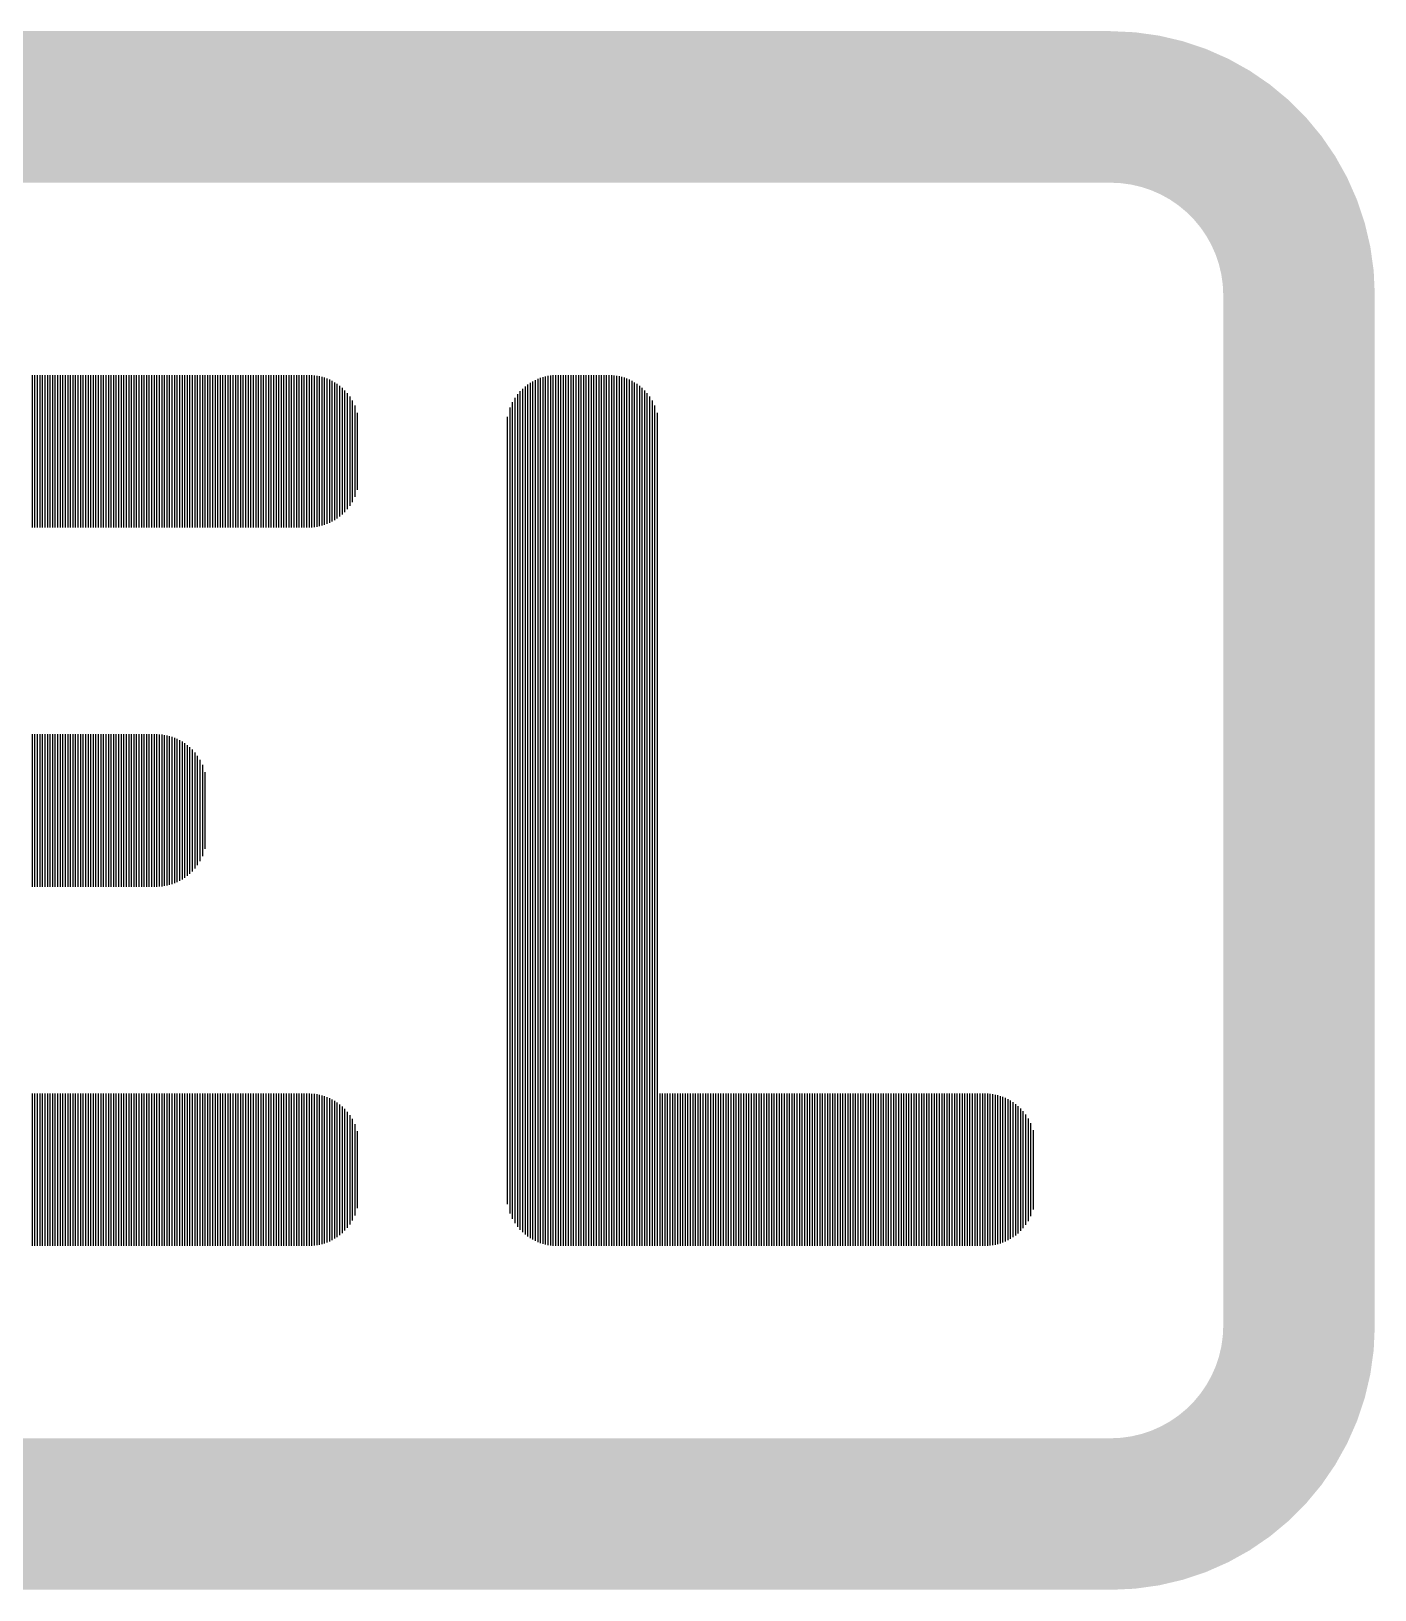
# Model space of a CAD drawing. Extents: x 4.9 to 38.9, y -1.1 to 21.9.
# Drawn here: x 23.801 to 24.421, y 12.755 to 13.475 of the extents above; entities that cross this region are included whole.
import ezdxf

# ---------------------------------------------------------------- set-up
doc = ezdxf.new("R2010")
doc.units = 0
doc.layers.get('0').update_dxf_attribs({"linetype": 'CONTINUOUS'})

msp = doc.modelspace()

# ---------------------------------------------------------------- linework, layer by layer
at = {"linetype": 'CONTINUOUS'}
for p, q in [((23.8013, 13.24531), (23.8013, 13.31571)), ((23.80247, 13.24531), (23.80247, 13.31571)), ((23.80364, 13.24531), (23.80364, 13.31571)), ((23.80482, 13.24531), (23.80482, 13.31571)), ((23.80599, 13.24531), (23.80599, 13.31571)), ((23.80716, 13.24531), (23.80716, 13.31571)), ((23.80834, 13.24531), (23.80834, 13.31571)), ((23.80951, 13.24531), (23.80951, 13.31571)), ((23.81068, 13.24531), (23.81068, 13.31571)), ((23.81186, 13.24531), (23.81186, 13.31571)), ((23.81303, 13.24531), (23.81303, 13.31571)), ((23.8142, 13.24531), (23.8142, 13.31571)), ((23.81538, 13.24531), (23.81538, 13.31571)), ((23.81655, 13.24531), (23.81655, 13.31571)), ((23.81772, 13.24531), (23.81772, 13.31571)), ((23.8189, 13.24531), (23.8189, 13.31571)), ((23.82007, 13.24531), (23.82007, 13.31571)), ((23.82124, 13.24531), (23.82124, 13.31571)), ((23.82242, 13.24531), (23.82242, 13.31571)), ((23.82359, 13.24531), (23.82359, 13.31571)), ((23.82476, 13.24531), (23.82476, 13.31571)), ((23.82594, 13.24531), (23.82594, 13.31571)), ((23.82711, 13.24531), (23.82711, 13.31571)), ((23.82829, 13.24531), (23.82829, 13.31571)), ((23.82946, 13.24531), (23.82946, 13.31571)), ((23.83063, 13.24531), (23.83063, 13.31571)), ((23.83181, 13.24531), (23.83181, 13.31571)), ((23.83298, 13.24531), (23.83298, 13.31571)), ((23.83415, 13.24531), (23.83415, 13.31571)), ((23.83533, 13.24531), (23.83533, 13.31571)), ((23.8365, 13.24531), (23.8365, 13.31571)), ((23.83767, 13.24531), (23.83767, 13.31571)), ((23.83885, 13.24531), (23.83885, 13.31571)), ((23.84002, 13.24531), (23.84002, 13.31571)), ((23.84119, 13.24531), (23.84119, 13.31571)), ((23.84237, 13.24531), (23.84237, 13.31571)), ((23.84354, 13.24531), (23.84354, 13.31571)), ((23.84471, 13.24531), (23.84471, 13.31571)), ((23.84589, 13.24531), (23.84589, 13.31571)), ((23.84706, 13.24531), (23.84706, 13.31571)), ((23.84823, 13.24531), (23.84823, 13.31571)), ((23.84941, 13.24531), (23.84941, 13.31571)), ((23.85058, 13.24531), (23.85058, 13.31571)), ((23.85175, 13.24531), (23.85175, 13.31571)), ((23.85293, 13.24531), (23.85293, 13.31571)), ((23.8541, 13.24531), (23.8541, 13.31571)), ((23.85527, 13.24531), (23.85527, 13.31571)), ((23.85645, 13.24531), (23.85645, 13.31571)), ((23.85762, 13.24531), (23.85762, 13.31571)), ((23.85879, 13.24531), (23.85879, 13.31571)), ((23.85997, 13.24531), (23.85997, 13.31571)), ((23.86114, 13.24531), (23.86114, 13.31571)), ((23.86232, 13.24531), (23.86232, 13.31571)), ((23.86349, 13.24531), (23.86349, 13.31571)), ((23.86466, 13.24531), (23.86466, 13.31571)), ((23.86584, 13.24531), (23.86584, 13.31571)), ((23.86701, 13.24531), (23.86701, 13.31571)), ((23.86818, 13.24531), (23.86818, 13.31571)), ((23.86936, 13.24531), (23.86936, 13.31571)), ((23.87053, 13.24531), (23.87053, 13.31571)), ((23.8717, 13.24531), (23.8717, 13.31571)), ((23.87288, 13.24531), (23.87288, 13.31571)), ((23.87405, 13.24531), (23.87405, 13.31571)), ((23.87522, 13.24531), (23.87522, 13.31571)), ((23.8764, 13.24531), (23.8764, 13.31571)), ((23.87757, 13.24531), (23.87757, 13.31571)), ((23.87874, 13.24531), (23.87874, 13.31571)), ((23.87992, 13.24531), (23.87992, 13.31571)), ((23.88109, 13.24531), (23.88109, 13.31571)), ((23.88226, 13.24531), (23.88226, 13.31571)), ((23.88344, 13.24531), (23.88344, 13.31571)), ((23.88461, 13.24531), (23.88461, 13.31571)), ((23.88578, 13.24531), (23.88578, 13.31571)), ((23.88696, 13.24531), (23.88696, 13.31571)), ((23.88813, 13.24531), (23.88813, 13.31571)), ((23.8893, 13.24531), (23.8893, 13.31571)), ((23.89048, 13.24531), (23.89048, 13.31571)), ((23.89165, 13.24531), (23.89165, 13.31571)), ((23.89282, 13.24531), (23.89282, 13.31571)), ((23.894, 13.24531), (23.894, 13.31571)), ((23.89517, 13.24531), (23.89517, 13.31571)), ((23.89635, 13.24531), (23.89635, 13.31571)), ((23.89752, 13.24531), (23.89752, 13.31571)), ((23.89869, 13.24531), (23.89869, 13.31571)), ((23.89987, 13.24531), (23.89987, 13.31571)), ((23.90104, 13.24531), (23.90104, 13.31571)), ((23.90221, 13.24531), (23.90221, 13.31571)), ((23.90339, 13.24531), (23.90339, 13.31571)), ((23.90456, 13.24531), (23.90456, 13.31571)), ((23.90573, 13.24531), (23.90573, 13.31571)), ((23.90691, 13.24531), (23.90691, 13.31571)), ((23.90808, 13.24531), (23.90808, 13.31571)), ((23.90925, 13.24531), (23.90925, 13.31571)), ((23.91043, 13.24531), (23.91043, 13.31571)), ((23.9116, 13.24531), (23.9116, 13.31571)), ((23.91277, 13.24531), (23.91277, 13.31571)), ((23.91395, 13.24531), (23.91395, 13.31571)), ((23.91512, 13.24531), (23.91512, 13.31571)), ((23.91629, 13.24531), (23.91629, 13.31571)), ((23.91747, 13.24531), (23.91747, 13.31571)), ((23.91864, 13.24531), (23.91864, 13.31571)), ((23.91981, 13.24531), (23.91981, 13.31571)), ((23.92099, 13.24531), (23.92099, 13.31571)), ((23.92216, 13.24531), (23.92216, 13.31571)), ((23.92333, 13.24531), (23.92333, 13.31571)), ((23.92451, 13.24531), (23.92451, 13.31571)), ((23.92568, 13.24531), (23.92568, 13.31571)), ((23.92685, 13.24531), (23.92685, 13.31571)), ((23.92803, 13.24531), (23.92803, 13.31571)), ((23.9292, 13.24531), (23.9292, 13.31571)), ((23.93038, 13.24536), (23.93038, 13.31566)), ((23.93155, 13.24547), (23.93155, 13.31555)), ((23.93272, 13.24563), (23.93272, 13.31539)), ((23.9339, 13.24586), (23.9339, 13.31516)), ((23.93507, 13.24616), (23.93507, 13.31487)), ((23.93624, 13.24651), (23.93624, 13.31451)), ((23.93742, 13.24694), (23.93742, 13.31408)), ((23.93859, 13.24744), (23.93859, 13.31358)), ((23.93976, 13.24802), (23.93976, 13.31301)), ((24.03364, 12.91572), (24.03364, 13.31339)), ((24.03481, 12.91519), (24.03481, 13.31392)), ((24.03599, 12.91474), (24.03599, 13.31437)), ((24.03716, 12.91436), (24.03716, 13.31475)), ((24.03833, 12.91405), (24.03833, 13.31506)), ((24.03951, 12.9138), (24.03951, 13.31531)), ((24.04068, 12.91361), (24.04068, 13.3155)), ((24.04185, 12.91348), (24.04185, 13.31563)), ((24.04303, 12.91341), (24.04303, 13.3157)), ((24.0442, 12.9134), (24.0442, 13.31571)), ((24.04537, 12.9134), (24.04537, 13.31571)), ((24.04655, 12.9134), (24.04655, 13.31571)), ((24.04772, 12.9134), (24.04772, 13.31571)), ((24.04889, 12.9134), (24.04889, 13.31571)), ((24.05007, 12.9134), (24.05007, 13.31571)), ((24.05124, 12.9134), (24.05124, 13.31571)), ((24.05241, 12.9134), (24.05241, 13.31571)), ((24.05359, 12.9134), (24.05359, 13.31571)), ((24.05476, 12.9134), (24.05476, 13.31571)), ((24.05593, 12.9134), (24.05593, 13.31571)), ((24.05711, 12.9134), (24.05711, 13.31571)), ((24.05828, 12.9134), (24.05828, 13.31571)), ((24.05945, 12.9134), (24.05945, 13.31571)), ((24.06063, 12.9134), (24.06063, 13.31571)), ((24.0618, 12.9134), (24.0618, 13.31571)), ((24.06298, 12.9134), (24.06298, 13.31571)), ((24.06415, 12.9134), (24.06415, 13.31571)), ((24.06532, 12.9134), (24.06532, 13.31571)), ((24.0665, 12.9134), (24.0665, 13.31571)), ((24.06767, 12.9134), (24.06767, 13.31571)), ((24.06884, 12.9134), (24.06884, 13.31566)), ((24.07002, 12.9134), (24.07002, 13.31555)), ((24.07119, 12.9134), (24.07119, 13.31539)), ((24.07236, 12.9134), (24.07236, 13.31516)), ((24.07354, 12.9134), (24.07354, 13.31487)), ((24.07471, 12.9134), (24.07471, 13.31451)), ((24.07588, 12.9134), (24.07588, 13.31408)), ((24.07706, 12.9134), (24.07706, 13.31358)), ((24.07823, 12.9134), (24.07823, 13.313)), ((23.94094, 13.24868), (23.94094, 13.31234)), ((23.94211, 13.24943), (23.94211, 13.31159)), ((23.94328, 13.25029), (23.94328, 13.31073)), ((23.94446, 13.25128), (23.94446, 13.30974)), ((23.94563, 13.2524), (23.94563, 13.30862)), ((23.9468, 13.2537), (23.9468, 13.30732)), ((23.94798, 13.25522), (23.94798, 13.3058)), ((24.02542, 12.92229), (24.02542, 13.30682)), ((24.0266, 12.92092), (24.0266, 13.30819)), ((24.02777, 12.91974), (24.02777, 13.30937)), ((24.02895, 12.91871), (24.02895, 13.3104)), ((24.03012, 12.91781), (24.03012, 13.3113)), ((24.03129, 12.91702), (24.03129, 13.31209)), ((24.03247, 12.91633), (24.03247, 13.31279)), ((24.0794, 12.9134), (24.0794, 13.31234)), ((24.08058, 12.9134), (24.08058, 13.31159)), ((24.08175, 12.9134), (24.08175, 13.31073)), ((24.08292, 12.9134), (24.08292, 13.30974)), ((24.0841, 12.9134), (24.0841, 13.30862)), ((24.08527, 12.9134), (24.08527, 13.30732)), ((24.08644, 12.9134), (24.08644, 13.3058)), ((23.94915, 13.25705), (23.94915, 13.30397)), ((23.95032, 13.25938), (23.95032, 13.30164)), ((24.0219, 12.92846), (24.0219, 13.30065)), ((24.02308, 12.92588), (24.02308, 13.30323)), ((24.02425, 12.92391), (24.02425, 13.30521)), ((24.08762, 12.9134), (24.08762, 13.30396)), ((24.08879, 12.9134), (24.08879, 13.30164)), ((23.9515, 13.26274), (23.9515, 13.29828)), ((24.02073, 12.93264), (24.02073, 13.29647)), ((24.08996, 12.9134), (24.08996, 13.29828)), ((23.8013, 13.07935), (23.8013, 13.14976)), ((23.80247, 13.07935), (23.80247, 13.14976)), ((23.80364, 13.07935), (23.80364, 13.14976)), ((23.80482, 13.07935), (23.80482, 13.14976)), ((23.80599, 13.07935), (23.80599, 13.14976)), ((23.80716, 13.07935), (23.80716, 13.14976)), ((23.80834, 13.07935), (23.80834, 13.14976)), ((23.80951, 13.07935), (23.80951, 13.14976)), ((23.81068, 13.07935), (23.81068, 13.14976)), ((23.81186, 13.07935), (23.81186, 13.14976)), ((23.81303, 13.07935), (23.81303, 13.14976)), ((23.8142, 13.07935), (23.8142, 13.14976)), ((23.81538, 13.07935), (23.81538, 13.14976)), ((23.81655, 13.07935), (23.81655, 13.14976)), ((23.81772, 13.07935), (23.81772, 13.14976)), ((23.8189, 13.07935), (23.8189, 13.14976)), ((23.82007, 13.07935), (23.82007, 13.14976)), ((23.82124, 13.07935), (23.82124, 13.14976)), ((23.82242, 13.07935), (23.82242, 13.14976)), ((23.82359, 13.07935), (23.82359, 13.14976)), ((23.82476, 13.07935), (23.82476, 13.14976)), ((23.82594, 13.07935), (23.82594, 13.14976)), ((23.82711, 13.07935), (23.82711, 13.14976)), ((23.82829, 13.07935), (23.82829, 13.14976)), ((23.82946, 13.07935), (23.82946, 13.14976)), ((23.83063, 13.07935), (23.83063, 13.14976)), ((23.83181, 13.07935), (23.83181, 13.14976)), ((23.83298, 13.07935), (23.83298, 13.14976)), ((23.83415, 13.07935), (23.83415, 13.14976)), ((23.83533, 13.07935), (23.83533, 13.14976)), ((23.8365, 13.07935), (23.8365, 13.14976)), ((23.83767, 13.07935), (23.83767, 13.14976)), ((23.83885, 13.07935), (23.83885, 13.14976)), ((23.84002, 13.07935), (23.84002, 13.14976)), ((23.84119, 13.07935), (23.84119, 13.14976)), ((23.84237, 13.07935), (23.84237, 13.14976)), ((23.84354, 13.07935), (23.84354, 13.14976)), ((23.84471, 13.07935), (23.84471, 13.14976)), ((23.84589, 13.07935), (23.84589, 13.14976)), ((23.84706, 13.07935), (23.84706, 13.14976)), ((23.84823, 13.07935), (23.84823, 13.14976)), ((23.84941, 13.07935), (23.84941, 13.14976)), ((23.85058, 13.07935), (23.85058, 13.14976)), ((23.85175, 13.07935), (23.85175, 13.14976)), ((23.85293, 13.07935), (23.85293, 13.14976)), ((23.8541, 13.07935), (23.8541, 13.14976)), ((23.85527, 13.07935), (23.85527, 13.14976)), ((23.85645, 13.07935), (23.85645, 13.14976)), ((23.85762, 13.07935), (23.85762, 13.14976)), ((23.85879, 13.07936), (23.85879, 13.14976)), ((23.85997, 13.0794), (23.85997, 13.14971)), ((23.86114, 13.07951), (23.86114, 13.1496)), ((23.86232, 13.07968), (23.86232, 13.14943)), ((23.86349, 13.07991), (23.86349, 13.1492)), ((23.86466, 13.0802), (23.86466, 13.14891)), ((23.86584, 13.08056), (23.86584, 13.14855)), ((23.86701, 13.08098), (23.86701, 13.14813)), ((23.86818, 13.08148), (23.86818, 13.14763)), ((23.86936, 13.08206), (23.86936, 13.14705)), ((23.87053, 13.08272), (23.87053, 13.14639)), ((23.8717, 13.08348), (23.8717, 13.14563)), ((23.87288, 13.08434), (23.87288, 13.14477)), ((23.87405, 13.08532), (23.87405, 13.14379)), ((23.87522, 13.08644), (23.87522, 13.14267)), ((23.8764, 13.08774), (23.8764, 13.14137)), ((23.87757, 13.08926), (23.87757, 13.13985)), ((23.87874, 13.0911), (23.87874, 13.13801)), ((23.87992, 13.09342), (23.87992, 13.13569)), ((23.88109, 13.09678), (23.88109, 13.13233)), ((23.8013, 12.9134), (23.8013, 12.9838)), ((23.80247, 12.9134), (23.80247, 12.9838)), ((23.80364, 12.9134), (23.80364, 12.9838)), ((23.80482, 12.9134), (23.80482, 12.9838)), ((23.80599, 12.9134), (23.80599, 12.9838)), ((23.80716, 12.9134), (23.80716, 12.9838)), ((23.80834, 12.9134), (23.80834, 12.9838)), ((23.80951, 12.9134), (23.80951, 12.9838)), ((23.81068, 12.9134), (23.81068, 12.9838)), ((23.81186, 12.9134), (23.81186, 12.9838)), ((23.81303, 12.9134), (23.81303, 12.9838)), ((23.8142, 12.9134), (23.8142, 12.9838)), ((23.81538, 12.9134), (23.81538, 12.9838)), ((23.81655, 12.9134), (23.81655, 12.9838)), ((23.81772, 12.9134), (23.81772, 12.9838)), ((23.8189, 12.9134), (23.8189, 12.9838)), ((23.82007, 12.9134), (23.82007, 12.9838)), ((23.82124, 12.9134), (23.82124, 12.9838)), ((23.82242, 12.9134), (23.82242, 12.9838)), ((23.82359, 12.9134), (23.82359, 12.9838)), ((23.82476, 12.9134), (23.82476, 12.9838)), ((23.82594, 12.9134), (23.82594, 12.9838)), ((23.82711, 12.9134), (23.82711, 12.9838)), ((23.82829, 12.9134), (23.82829, 12.9838)), ((23.82946, 12.9134), (23.82946, 12.9838)), ((23.83063, 12.9134), (23.83063, 12.9838)), ((23.83181, 12.9134), (23.83181, 12.9838)), ((23.83298, 12.9134), (23.83298, 12.9838)), ((23.83415, 12.9134), (23.83415, 12.9838)), ((23.83533, 12.9134), (23.83533, 12.9838)), ((23.8365, 12.9134), (23.8365, 12.9838)), ((23.83767, 12.9134), (23.83767, 12.9838)), ((23.83885, 12.9134), (23.83885, 12.9838)), ((23.84002, 12.9134), (23.84002, 12.9838)), ((23.84119, 12.9134), (23.84119, 12.9838)), ((23.84237, 12.9134), (23.84237, 12.9838)), ((23.84354, 12.9134), (23.84354, 12.9838)), ((23.84471, 12.9134), (23.84471, 12.9838)), ((23.84589, 12.9134), (23.84589, 12.9838)), ((23.84706, 12.9134), (23.84706, 12.9838)), ((23.84823, 12.9134), (23.84823, 12.9838)), ((23.84941, 12.9134), (23.84941, 12.9838)), ((23.85058, 12.9134), (23.85058, 12.9838)), ((23.85175, 12.9134), (23.85175, 12.9838)), ((23.85293, 12.9134), (23.85293, 12.9838)), ((23.8541, 12.9134), (23.8541, 12.9838)), ((23.85527, 12.9134), (23.85527, 12.9838)), ((23.85645, 12.9134), (23.85645, 12.9838)), ((23.85762, 12.9134), (23.85762, 12.9838)), ((23.85879, 12.9134), (23.85879, 12.9838)), ((23.85997, 12.9134), (23.85997, 12.9838)), ((23.86114, 12.9134), (23.86114, 12.9838)), ((23.86232, 12.9134), (23.86232, 12.9838)), ((23.86349, 12.9134), (23.86349, 12.9838)), ((23.86466, 12.9134), (23.86466, 12.9838)), ((23.86584, 12.9134), (23.86584, 12.9838)), ((23.86701, 12.9134), (23.86701, 12.9838)), ((23.86818, 12.9134), (23.86818, 12.9838)), ((23.86936, 12.9134), (23.86936, 12.9838)), ((23.87053, 12.9134), (23.87053, 12.9838)), ((23.8717, 12.9134), (23.8717, 12.9838)), ((23.87288, 12.9134), (23.87288, 12.9838)), ((23.87405, 12.9134), (23.87405, 12.9838)), ((23.87522, 12.9134), (23.87522, 12.9838)), ((23.8764, 12.9134), (23.8764, 12.9838)), ((23.87757, 12.9134), (23.87757, 12.9838)), ((23.87874, 12.9134), (23.87874, 12.9838)), ((23.87992, 12.9134), (23.87992, 12.9838)), ((23.88109, 12.9134), (23.88109, 12.9838)), ((23.88226, 12.9134), (23.88226, 12.9838)), ((23.88344, 12.9134), (23.88344, 12.9838)), ((23.88461, 12.9134), (23.88461, 12.9838)), ((23.88578, 12.9134), (23.88578, 12.9838)), ((23.88696, 12.9134), (23.88696, 12.9838)), ((23.88813, 12.9134), (23.88813, 12.9838)), ((23.8893, 12.9134), (23.8893, 12.9838)), ((23.89048, 12.9134), (23.89048, 12.9838)), ((23.89165, 12.9134), (23.89165, 12.9838)), ((23.89282, 12.9134), (23.89282, 12.9838)), ((23.894, 12.9134), (23.894, 12.9838)), ((23.89517, 12.9134), (23.89517, 12.9838)), ((23.89635, 12.9134), (23.89635, 12.9838)), ((23.89752, 12.9134), (23.89752, 12.9838)), ((23.89869, 12.9134), (23.89869, 12.9838)), ((23.89987, 12.9134), (23.89987, 12.9838)), ((23.90104, 12.9134), (23.90104, 12.9838)), ((23.90221, 12.9134), (23.90221, 12.9838)), ((23.90339, 12.9134), (23.90339, 12.9838)), ((23.90456, 12.9134), (23.90456, 12.9838)), ((23.90573, 12.9134), (23.90573, 12.9838)), ((23.90691, 12.9134), (23.90691, 12.9838)), ((23.90808, 12.9134), (23.90808, 12.9838)), ((23.90925, 12.9134), (23.90925, 12.9838)), ((23.91043, 12.9134), (23.91043, 12.9838)), ((23.9116, 12.9134), (23.9116, 12.9838)), ((23.91277, 12.9134), (23.91277, 12.9838)), ((23.91395, 12.9134), (23.91395, 12.9838)), ((23.91512, 12.9134), (23.91512, 12.9838)), ((23.91629, 12.9134), (23.91629, 12.9838)), ((23.91747, 12.9134), (23.91747, 12.9838)), ((23.91864, 12.9134), (23.91864, 12.9838)), ((23.91981, 12.9134), (23.91981, 12.9838)), ((23.92099, 12.9134), (23.92099, 12.9838)), ((23.92216, 12.9134), (23.92216, 12.9838)), ((23.92333, 12.9134), (23.92333, 12.9838)), ((23.92451, 12.9134), (23.92451, 12.9838)), ((23.92568, 12.9134), (23.92568, 12.9838)), ((23.92685, 12.9134), (23.92685, 12.9838)), ((23.92803, 12.9134), (23.92803, 12.9838)), ((23.9292, 12.9134), (23.9292, 12.9838)), ((23.93038, 12.91345), (23.93038, 12.98375)), ((23.93155, 12.91356), (23.93155, 12.98364)), ((23.93272, 12.91372), (23.93272, 12.98348)), ((23.9339, 12.91395), (23.9339, 12.98325)), ((23.93507, 12.91425), (23.93507, 12.98296)), ((23.93624, 12.9146), (23.93624, 12.9826)), ((23.93742, 12.91503), (23.93742, 12.98217)), ((23.93859, 12.91553), (23.93859, 12.98167)), ((24.09114, 12.9134), (24.09114, 12.9838)), ((24.09231, 12.9134), (24.09231, 12.9838)), ((24.09348, 12.9134), (24.09348, 12.9838)), ((24.09466, 12.9134), (24.09466, 12.9838)), ((24.09583, 12.9134), (24.09583, 12.9838)), ((24.09701, 12.9134), (24.09701, 12.9838)), ((24.09818, 12.9134), (24.09818, 12.9838)), ((24.09935, 12.9134), (24.09935, 12.9838)), ((24.10053, 12.9134), (24.10053, 12.9838)), ((24.1017, 12.9134), (24.1017, 12.9838)), ((24.10287, 12.9134), (24.10287, 12.9838)), ((24.10405, 12.9134), (24.10405, 12.9838)), ((24.10522, 12.9134), (24.10522, 12.9838)), ((24.10639, 12.9134), (24.10639, 12.9838)), ((24.10757, 12.9134), (24.10757, 12.9838)), ((24.10874, 12.9134), (24.10874, 12.9838)), ((24.10991, 12.9134), (24.10991, 12.9838)), ((24.11109, 12.9134), (24.11109, 12.9838)), ((24.11226, 12.9134), (24.11226, 12.9838)), ((24.11343, 12.9134), (24.11343, 12.9838)), ((24.11461, 12.9134), (24.11461, 12.9838)), ((24.11578, 12.9134), (24.11578, 12.9838)), ((24.11695, 12.9134), (24.11695, 12.9838)), ((24.11813, 12.9134), (24.11813, 12.9838)), ((24.1193, 12.9134), (24.1193, 12.9838)), ((24.12047, 12.9134), (24.12047, 12.9838)), ((24.12165, 12.9134), (24.12165, 12.9838)), ((24.12282, 12.9134), (24.12282, 12.9838)), ((24.12399, 12.9134), (24.12399, 12.9838)), ((24.12517, 12.9134), (24.12517, 12.9838)), ((24.12634, 12.9134), (24.12634, 12.9838)), ((24.12751, 12.9134), (24.12751, 12.9838)), ((24.12869, 12.9134), (24.12869, 12.9838)), ((24.12986, 12.9134), (24.12986, 12.9838)), ((24.13104, 12.9134), (24.13104, 12.9838)), ((24.13221, 12.9134), (24.13221, 12.9838)), ((24.13338, 12.9134), (24.13338, 12.9838)), ((24.13456, 12.9134), (24.13456, 12.9838)), ((24.13573, 12.9134), (24.13573, 12.9838)), ((24.1369, 12.9134), (24.1369, 12.9838)), ((24.13808, 12.9134), (24.13808, 12.9838)), ((24.13925, 12.9134), (24.13925, 12.9838)), ((24.14042, 12.9134), (24.14042, 12.9838)), ((24.1416, 12.9134), (24.1416, 12.9838)), ((24.14277, 12.9134), (24.14277, 12.9838)), ((24.14394, 12.9134), (24.14394, 12.9838)), ((24.14512, 12.9134), (24.14512, 12.9838)), ((24.14629, 12.9134), (24.14629, 12.9838)), ((24.14746, 12.9134), (24.14746, 12.9838)), ((24.14864, 12.9134), (24.14864, 12.9838)), ((24.14981, 12.9134), (24.14981, 12.9838)), ((24.15098, 12.9134), (24.15098, 12.9838)), ((24.15216, 12.9134), (24.15216, 12.9838)), ((24.15333, 12.9134), (24.15333, 12.9838)), ((24.1545, 12.9134), (24.1545, 12.9838)), ((24.15568, 12.9134), (24.15568, 12.9838)), ((24.15685, 12.9134), (24.15685, 12.9838)), ((24.15802, 12.9134), (24.15802, 12.9838)), ((24.1592, 12.9134), (24.1592, 12.9838)), ((24.16037, 12.9134), (24.16037, 12.9838)), ((24.16154, 12.9134), (24.16154, 12.9838)), ((24.16272, 12.9134), (24.16272, 12.9838)), ((24.16389, 12.9134), (24.16389, 12.9838)), ((24.16507, 12.9134), (24.16507, 12.9838)), ((24.16624, 12.9134), (24.16624, 12.9838)), ((24.16741, 12.9134), (24.16741, 12.9838)), ((24.16859, 12.9134), (24.16859, 12.9838)), ((24.16976, 12.9134), (24.16976, 12.9838)), ((24.17093, 12.9134), (24.17093, 12.9838)), ((24.17211, 12.9134), (24.17211, 12.9838)), ((24.17328, 12.9134), (24.17328, 12.9838)), ((24.17445, 12.9134), (24.17445, 12.9838)), ((24.17563, 12.9134), (24.17563, 12.9838)), ((24.1768, 12.9134), (24.1768, 12.9838)), ((24.17797, 12.9134), (24.17797, 12.9838)), ((24.17915, 12.9134), (24.17915, 12.9838)), ((24.18032, 12.9134), (24.18032, 12.9838)), ((24.18149, 12.9134), (24.18149, 12.9838)), ((24.18267, 12.9134), (24.18267, 12.9838)), ((24.18384, 12.9134), (24.18384, 12.9838)), ((24.18501, 12.9134), (24.18501, 12.9838)), ((24.18619, 12.9134), (24.18619, 12.9838)), ((24.18736, 12.9134), (24.18736, 12.9838)), ((24.18853, 12.9134), (24.18853, 12.9838)), ((24.18971, 12.9134), (24.18971, 12.9838)), ((24.19088, 12.9134), (24.19088, 12.9838)), ((24.19205, 12.9134), (24.19205, 12.9838)), ((24.19323, 12.9134), (24.19323, 12.9838)), ((24.1944, 12.9134), (24.1944, 12.9838)), ((24.19557, 12.9134), (24.19557, 12.9838)), ((24.19675, 12.9134), (24.19675, 12.9838)), ((24.19792, 12.9134), (24.19792, 12.9838)), ((24.1991, 12.9134), (24.1991, 12.9838)), ((24.20027, 12.9134), (24.20027, 12.9838)), ((24.20144, 12.9134), (24.20144, 12.9838)), ((24.20262, 12.9134), (24.20262, 12.9838)), ((24.20379, 12.9134), (24.20379, 12.9838)), ((24.20496, 12.9134), (24.20496, 12.9838)), ((24.20614, 12.9134), (24.20614, 12.9838)), ((24.20731, 12.9134), (24.20731, 12.9838)), ((24.20848, 12.9134), (24.20848, 12.9838)), ((24.20966, 12.9134), (24.20966, 12.9838)), ((24.21083, 12.9134), (24.21083, 12.9838)), ((24.212, 12.9134), (24.212, 12.9838)), ((24.21318, 12.9134), (24.21318, 12.9838)), ((24.21435, 12.9134), (24.21435, 12.9838)), ((24.21552, 12.9134), (24.21552, 12.9838)), ((24.2167, 12.9134), (24.2167, 12.9838)), ((24.21787, 12.9134), (24.21787, 12.9838)), ((24.21904, 12.9134), (24.21904, 12.9838)), ((24.22022, 12.9134), (24.22022, 12.9838)), ((24.22139, 12.9134), (24.22139, 12.9838)), ((24.22256, 12.9134), (24.22256, 12.9838)), ((24.22374, 12.9134), (24.22374, 12.9838)), ((24.22491, 12.9134), (24.22491, 12.9838)), ((24.22608, 12.9134), (24.22608, 12.9838)), ((24.22726, 12.9134), (24.22726, 12.9838)), ((24.22843, 12.9134), (24.22843, 12.9838)), ((24.2296, 12.9134), (24.2296, 12.9838)), ((24.23078, 12.9134), (24.23078, 12.9838)), ((24.23195, 12.9134), (24.23195, 12.9838)), ((24.23313, 12.9134), (24.23313, 12.9838)), ((24.2343, 12.9134), (24.2343, 12.9838)), ((24.23547, 12.9134), (24.23547, 12.9838)), ((24.23665, 12.9134), (24.23665, 12.9838)), ((24.23782, 12.9134), (24.23782, 12.9838)), ((24.23899, 12.9134), (24.23899, 12.9838)), ((24.24017, 12.9134), (24.24017, 12.9838)), ((24.24134, 12.9134), (24.24134, 12.9838)), ((24.24251, 12.91344), (24.24251, 12.98376)), ((24.24369, 12.91354), (24.24369, 12.98366)), ((24.24486, 12.9137), (24.24486, 12.9835)), ((24.24603, 12.91392), (24.24603, 12.98328)), ((24.24721, 12.9142), (24.24721, 12.983)), ((24.24838, 12.91455), (24.24838, 12.98265)), ((24.24955, 12.91497), (24.24955, 12.98223)), ((24.25073, 12.91546), (24.25073, 12.98175)), ((23.93976, 12.91611), (23.93976, 12.9811)), ((23.94094, 12.91677), (23.94094, 12.98043)), ((23.94211, 12.91752), (23.94211, 12.97968)), ((23.94328, 12.91839), (23.94328, 12.97882)), ((23.94446, 12.91937), (23.94446, 12.97783)), ((23.94563, 12.92049), (23.94563, 12.97671)), ((23.9468, 12.92179), (23.9468, 12.97541)), ((24.2519, 12.91602), (24.2519, 12.98118)), ((24.25307, 12.91667), (24.25307, 12.98053)), ((24.25425, 12.91742), (24.25425, 12.97979)), ((24.25542, 12.91826), (24.25542, 12.97894)), ((24.25659, 12.91923), (24.25659, 12.97798)), ((24.25777, 12.92033), (24.25777, 12.97687)), ((24.25894, 12.9216), (24.25894, 12.9756)), ((23.94798, 12.92331), (23.94798, 12.97389)), ((23.94915, 12.92514), (23.94915, 12.97206)), ((23.95032, 12.92747), (23.95032, 12.96973)), ((24.26011, 12.92309), (24.26011, 12.97411)), ((24.26129, 12.92487), (24.26129, 12.97233)), ((24.26246, 12.92711), (24.26246, 12.97009)), ((23.9515, 12.93083), (23.9515, 12.96637)), ((24.26364, 12.93026), (24.26364, 12.96695))]:
    msp.add_line(p, q, dxfattribs=at)
at = {"linetype": 'CONTINUOUS', "const_width": 0.07}
for points in [[(23.30329, 13.43956), (24.29929, 13.43956)], [(24.38629, 12.87656), (24.38629, 13.35256)], [(23.30329, 12.78956), (24.29929, 12.78956)]]:
    msp.add_lwpolyline(points, dxfattribs=at)
for points in [[(24.38629, 13.35256, 0.414214), (24.29929, 13.43956, 0.414214)], [(24.29929, 12.78956, 0.414214), (24.38629, 12.87656, 0.414214)]]:
    msp.add_lwpolyline(points, format="xyb", dxfattribs=at)

doc.saveas('drawing.dxf')
